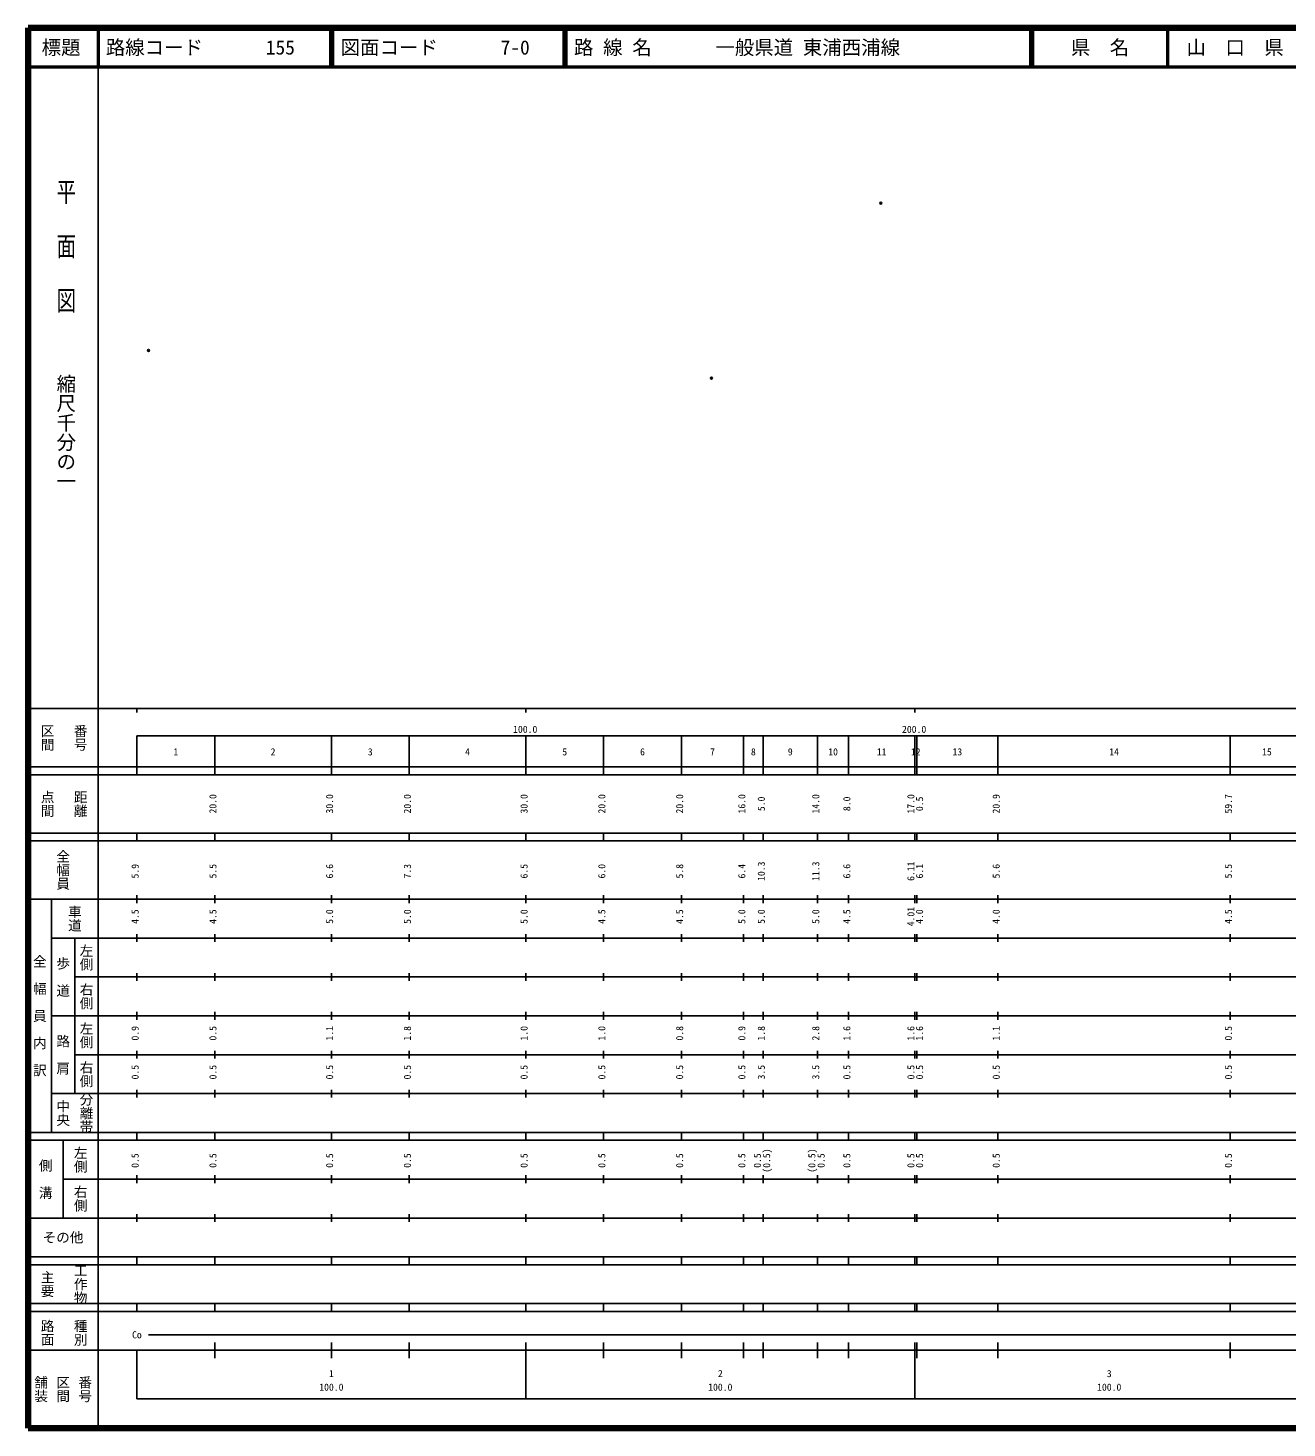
# Model space of a CAD drawing. Units: millimetres on the paper. Extents: x 40 to 680, y 20 to 380.
# Drawn here: x 40 to 363.7, y 20 to 380 of the extents above; entities that cross this region are included whole.
import ezdxf
from ezdxf.enums import TextEntityAlignment as Align

# ---------------------------------------------------------------- set-up
doc = ezdxf.new("R2010")
doc.units = ezdxf.units.MM
doc.header["$PDMODE"] = 32
doc.header["$PDSIZE"] = 0.5
doc.layers.add('M-OTRS', color=6, linetype='Continuous')
doc.layers.add('M-TTL-TXT', color=7, linetype='Continuous')
for name, color, linetype, lineweight in [('M-TTL', 2, 'Continuous', 140), ('M-TTL-BAND', 7, 'Continuous', 25), ('M-TTL-LINE', 7, 'Continuous', 50)]:
    doc.layers.add(name, color=color, linetype=linetype, lineweight=lineweight)
doc.styles.add('@ＭＳ ゴシック', font='')
doc.styles.add('ＭＳ ゴシック', font='')
doc.styles.get('@ＭＳ ゴシック').set_extended_font_data('@MS Gothic')
doc.styles.get('ＭＳ ゴシック').set_extended_font_data('MS Gothic')

msp = doc.modelspace()

# ---------------------------------------------------------------- linework, layer by layer
at = {"layer": 'M-OTRS'}
for p in [(259.273, 334.939), (71.008, 297.092), (215.714, 289.952)]:
    msp.add_point(p, dxfattribs=at)
at = {"layer": 'M-TTL'}
for p, q in [((40, 380), (40, 20)), ((680, 380), (40, 380)), ((40, 20), (680, 20))]:
    msp.add_line(p, q, dxfattribs=at)
at = {"layer": 'M-TTL-BAND'}
for p, q in [((58, 370), (58, 20)), ((40, 205), (579, 205)), ((68, 205), (68, 204)), ((168, 205), (168, 204)), ((268, 205), (268, 204)), ((68, 198), (579, 198)), ((68, 198), (68, 188)), ((88, 188), (88, 198)), ((118, 188), (118, 198)), ((138, 188), (138, 198)), ((168, 188), (168, 198)), ((188, 188), (188, 198)), ((208, 188), (208, 198)), ((224, 188), (224, 198)), ((229, 188), (229, 198)), ((243, 188), (243, 198)), ((251, 188), (251, 198)), ((268, 188), (268, 198)), ((268.5, 188), (268.5, 198)), ((289.4, 188), (289.4, 198)), ((349.1, 188), (349.1, 198)), ((40, 190), (579, 190)), ((40, 188), (579, 188)), ((40, 173), (579, 173)), ((68, 171), (68, 173)), ((88, 171), (88, 173)), ((118, 171), (118, 173)), ((138, 171), (138, 173)), ((168, 171), (168, 173)), ((188, 171), (188, 173)), ((208, 171), (208, 173)), ((224, 171), (224, 173)), ((229, 171), (229, 173)), ((243, 171), (243, 173)), ((251, 171), (251, 173)), ((268, 171), (268, 173)), ((268.5, 171), (268.5, 173)), ((289.4, 171), (289.4, 173)), ((349.1, 171), (349.1, 173)), ((40, 171), (579, 171)), ((40, 156), (579, 156)), ((46, 96), (46, 156)), ((68, 155), (68, 157)), ((88, 155), (88, 157)), ((118, 155), (118, 157)), ((138, 155), (138, 157)), ((168, 155), (168, 157)), ((188, 155), (188, 157)), ((208, 155), (208, 157)), ((224, 155), (224, 157)), ((229, 155), (229, 157)), ((243, 155), (243, 157)), ((251, 155), (251, 157)), ((268, 155), (268, 157)), ((268.5, 155), (268.5, 157)), ((289.4, 155), (289.4, 157)), ((349.1, 155), (349.1, 157)), ((46, 146), (579, 146)), ((52, 146), (52, 106)), ((68, 145), (68, 147)), ((88, 145), (88, 147)), ((118, 145), (118, 147)), ((138, 145), (138, 147)), ((168, 145), (168, 147)), ((188, 145), (188, 147)), ((208, 145), (208, 147)), ((224, 145), (224, 147)), ((229, 145), (229, 147)), ((243, 145), (243, 147)), ((251, 145), (251, 147)), ((268, 145), (268, 147)), ((268.5, 145), (268.5, 147)), ((289.4, 145), (289.4, 147)), ((349.1, 145), (349.1, 147)), ((68, 135), (68, 137)), ((88, 135), (88, 137)), ((118, 135), (118, 137)), ((138, 135), (138, 137)), ((168, 135), (168, 137)), ((188, 135), (188, 137)), ((208, 135), (208, 137)), ((224, 135), (224, 137)), ((229, 135), (229, 137)), ((243, 135), (243, 137)), ((251, 135), (251, 137)), ((268, 135), (268, 137)), ((268.5, 135), (268.5, 137)), ((289.4, 135), (289.4, 137)), ((349.1, 135), (349.1, 137)), ((52, 136), (579, 136)), ((46, 126), (579, 126)), ((68, 125), (68, 127)), ((88, 125), (88, 127)), ((118, 125), (118, 127)), ((138, 125), (138, 127)), ((168, 125), (168, 127)), ((188, 125), (188, 127)), ((208, 125), (208, 127)), ((224, 125), (224, 127)), ((229, 125), (229, 127)), ((243, 125), (243, 127)), ((251, 125), (251, 127)), ((268, 125), (268, 127)), ((268.5, 125), (268.5, 127)), ((289.4, 125), (289.4, 127)), ((349.1, 125), (349.1, 127)), ((52, 116), (579, 116)), ((68, 115), (68, 117)), ((88, 115), (88, 117)), ((118, 115), (118, 117)), ((138, 115), (138, 117)), ((168, 115), (168, 117)), ((188, 115), (188, 117)), ((208, 115), (208, 117)), ((224, 115), (224, 117)), ((229, 115), (229, 117)), ((243, 115), (243, 117)), ((251, 115), (251, 117)), ((268, 115), (268, 117)), ((268.5, 115), (268.5, 117)), ((289.4, 115), (289.4, 117)), ((349.1, 115), (349.1, 117)), ((46, 106), (579, 106)), ((68, 105), (68, 107)), ((88, 105), (88, 107)), ((118, 105), (118, 107)), ((138, 105), (138, 107)), ((168, 105), (168, 107)), ((188, 105), (188, 107)), ((208, 105), (208, 107)), ((224, 105), (224, 107)), ((229, 105), (229, 107)), ((243, 105), (243, 107)), ((251, 105), (251, 107)), ((268, 105), (268, 107)), ((268.5, 105), (268.5, 107)), ((289.4, 105), (289.4, 107)), ((349.1, 105), (349.1, 107)), ((40, 96), (579, 96)), ((40, 94), (579, 94)), ((49, 94), (49, 74)), ((68, 94), (68, 96)), ((88, 94), (88, 96)), ((118, 94), (118, 96)), ((138, 94), (138, 96)), ((168, 94), (168, 96)), ((188, 94), (188, 96)), ((208, 94), (208, 96)), ((224, 94), (224, 96)), ((229, 94), (229, 96)), ((243, 94), (243, 96)), ((251, 94), (251, 96)), ((268, 94), (268, 96)), ((268.5, 94), (268.5, 96)), ((289.4, 94), (289.4, 96)), ((349.1, 94), (349.1, 96)), ((49, 84), (579, 84)), ((68, 83), (68, 85)), ((88, 83), (88, 85)), ((118, 83), (118, 85)), ((138, 83), (138, 85)), ((168, 83), (168, 85)), ((188, 83), (188, 85)), ((208, 83), (208, 85)), ((224, 83), (224, 85)), ((229, 83), (229, 85)), ((243, 83), (243, 85)), ((251, 83), (251, 85)), ((268, 83), (268, 85)), ((268.5, 83), (268.5, 85)), ((289.4, 83), (289.4, 85)), ((349.1, 83), (349.1, 85)), ((40, 74), (579, 74)), ((68, 73), (68, 75)), ((88, 73), (88, 75)), ((118, 73), (118, 75)), ((138, 73), (138, 75)), ((168, 73), (168, 75)), ((188, 73), (188, 75)), ((208, 73), (208, 75)), ((224, 73), (224, 75)), ((229, 73), (229, 75)), ((243, 73), (243, 75)), ((251, 73), (251, 75)), ((268, 73), (268, 75)), ((268.5, 73), (268.5, 75)), ((289.4, 73), (289.4, 75)), ((349.1, 73), (349.1, 75)), ((40, 64), (579, 64)), ((40, 62), (579, 62)), ((68, 62), (68, 64)), ((88, 62), (88, 64)), ((118, 62), (118, 64)), ((138, 62), (138, 64)), ((168, 62), (168, 64)), ((188, 62), (188, 64)), ((208, 62), (208, 64)), ((224, 62), (224, 64)), ((229, 62), (229, 64)), ((243, 62), (243, 64)), ((251, 62), (251, 64)), ((268, 62), (268, 64)), ((268.5, 62), (268.5, 64)), ((289.4, 62), (289.4, 64)), ((349.1, 62), (349.1, 64)), ((40, 52), (579, 52)), ((68, 50), (68, 52)), ((88, 50), (88, 52)), ((118, 50), (118, 52)), ((138, 50), (138, 52)), ((168, 50), (168, 52)), ((188, 50), (188, 52)), ((208, 50), (208, 52)), ((224, 50), (224, 52)), ((229, 50), (229, 52)), ((243, 50), (243, 52)), ((251, 50), (251, 52)), ((268, 50), (268, 52)), ((268.5, 50), (268.5, 52)), ((289.4, 50), (289.4, 52)), ((349.1, 50), (349.1, 52)), ((40, 50), (579, 50)), ((71, 44), (565, 44)), ((40, 40), (579, 40)), ((68, 40), (68, 27.5)), ((88, 38), (88, 42)), ((118, 38), (118, 42)), ((138, 38), (138, 42)), ((168, 27.5), (168, 42)), ((188, 38), (188, 42)), ((208, 38), (208, 42)), ((224, 38), (224, 42)), ((229, 38), (229, 42)), ((243, 38), (243, 42)), ((251, 38), (251, 42)), ((268, 27.5), (268, 42)), ((268.5, 38), (268.5, 42)), ((289.4, 38), (289.4, 42)), ((349.1, 38), (349.1, 42)), ((68, 27.5), (579, 27.5))]:
    msp.add_line(p, q, dxfattribs=at)
at = {"layer": 'M-TTL-LINE'}
for p, q in [((58, 380), (58, 370)), ((117.75, 380), (117.75, 370)), ((118.25, 380), (118.25, 370)), ((177.75, 380), (177.75, 370)), ((178.25, 380), (178.25, 370)), ((297.75, 380), (297.75, 370)), ((298.25, 380), (298.25, 370)), ((333, 380), (333, 370)), ((40, 370), (680, 370))]:
    msp.add_line(p, q, dxfattribs=at)

# ---------------------------------------------------------------- texts
at = {"layer": 'M-TTL-BAND', "style": '@ＭＳ ゴシック', "width": 1.4}
msp.add_text('平  面  図', height=3.666, rotation=270, dxfattribs=at).set_placement((49.777, 306.475), align=Align.MIDDLE_RIGHT)
at = {"layer": 'M-TTL-BAND', "style": '@ＭＳ ゴシック'}
msp.add_text('縮尺千分の一', height=3.666, rotation=270, dxfattribs=at).set_placement((49.777, 261.03), align=Align.MIDDLE_RIGHT)
for s, p in [('区間', (45, 197.5)), ('番号', (53.5, 197.5)), ('点間', (45, 180.5)), ('距離', (53.5, 180.5)), ('全幅員', (49, 163.5)), ('車道', (52, 151)), ('左側', (55, 141)), ('全\u3000幅\u3000員\u3000内\u3000訳', (43, 126)), ('歩\u3000道', (49, 136)), ('右側', (55, 131)), ('左側', (55, 121)), ('路\u3000肩', (49, 116)), ('右側', (55, 111)), ('分離帯', (55, 101)), ('中央', (49, 101)), ('左側', (53.5, 89)), ('側\u3000溝', (44.5, 84)), ('右側', (53.5, 79)), ('工作物', (53.5, 57)), ('主要', (45, 57)), ('路面', (45, 44.5)), ('種別', (53.5, 44.5)), ('舗装', (43.333, 30)), ('区間', (49, 30)), ('番号', (54.667, 30))]:
    msp.add_text(s, height=2.566, rotation=270, dxfattribs=at).set_placement(p, align=Align.MIDDLE_CENTER)
at = {"layer": 'M-TTL-BAND', "style": 'ＭＳ ゴシック'}
for s, p in [('100.0', (167.844, 198.195)), ('200.0', (267.844, 198.195)), ('1', (78, 192.405)), ('2', (103, 192.405)), ('3', (128, 192.405)), ('4', (153, 192.405)), ('5', (178, 192.405)), ('6', (198, 192.405)), ('7', (216, 192.405)), ('8', (226.5, 192.405)), ('9', (236, 192.405)), ('10', (247, 192.405)), ('11', (259.5, 192.405)), ('12', (268.25, 192.405)), ('13', (278.95, 192.405)), ('14', (319.25, 192.405)), ('15', (358.55, 192.405)), ('Co', (68, 42.5)), ('1', (118, 32.523)), ('2', (218, 32.523)), ('3', (318, 32.523)), ('100.0', (118, 29.033)), ('100.0', (218, 29.033)), ('100.0', (318, 29.033))]:
    msp.add_text(s, height=1.833, dxfattribs=at).set_placement(p, align=Align.BOTTOM_CENTER)
for s, p in [('20.0', (89, 180.5)), ('30.0', (119, 180.5)), ('20.0', (139, 180.5)), ('30.0', (169, 180.5)), ('20.0', (189, 180.5)), ('20.0', (209, 180.5)), ('16.0', (225, 180.5)), ('5.0', (230, 180.5)), ('14.0', (244, 180.5)), ('8.0', (252, 180.5)), ('17.0', (268.463, 180.5)), ('0.5', (270.691, 180.5)), ('20.9', (290.4, 180.5)), ('59.7', (350.1, 180.5)), ('5.9', (69, 163.174)), ('5.5', (89, 163.174)), ('6.6', (119, 163.174)), ('7.3', (139, 163.174)), ('6.5', (169, 163.174)), ('6.0', (189, 163.174)), ('5.8', (209, 163.174)), ('6.4', (225, 163.174)), ('10.3', (230, 163.174)), ('11.3', (244, 163.174)), ('6.6', (252, 163.174)), ('6.11', (268.463, 163.174)), ('6.1', (270.691, 163.174)), ('5.6', (290.4, 163.174)), ('5.5', (350.1, 163.174)), ('4.5', (69, 151.5)), ('4.5', (89, 151.5)), ('5.0', (119, 151.5)), ('5.0', (139, 151.5)), ('5.0', (169, 151.5)), ('4.5', (189, 151.5)), ('4.5', (209, 151.5)), ('5.0', (225, 151.5)), ('5.0', (230, 151.5)), ('5.0', (244, 151.5)), ('4.5', (252, 151.5)), ('4.01', (268.463, 151.5)), ('4.0', (270.691, 151.5)), ('4.0', (290.4, 151.5)), ('4.5', (350.1, 151.5)), ('0.9', (69, 121.5)), ('0.5', (89, 121.5)), ('1.1', (119, 121.5)), ('1.8', (139, 121.5)), ('1.0', (169, 121.5)), ('1.0', (189, 121.5)), ('0.8', (209, 121.5)), ('0.9', (225, 121.5)), ('1.8', (230, 121.5)), ('2.8', (244, 121.5)), ('1.6', (252, 121.5)), ('1.6', (268.463, 121.5)), ('1.6', (270.691, 121.5)), ('1.1', (290.4, 121.5)), ('0.5', (350.1, 121.5)), ('0.5', (69, 111.5)), ('0.5', (89, 111.5)), ('0.5', (119, 111.5)), ('0.5', (139, 111.5)), ('0.5', (169, 111.5)), ('0.5', (189, 111.5)), ('0.5', (209, 111.5)), ('0.5', (225, 111.5)), ('3.5', (230, 111.5)), ('3.5', (244, 111.5)), ('0.5', (252, 111.5)), ('0.5', (268.463, 111.5)), ('0.5', (270.691, 111.5)), ('0.5', (290.4, 111.5)), ('0.5', (350.1, 111.5)), ('0.5', (69, 88.764)), ('0.5', (89, 88.764)), ('0.5', (119, 88.764)), ('0.5', (139, 88.764)), ('0.5', (169, 88.764)), ('0.5', (189, 88.764)), ('0.5', (209, 88.764)), ('0.5', (225, 88.764)), ('0.5', (229, 88.764)), ('(0.5)', (231.37, 88.764)), ('(0.5)', (243, 88.764)), ('0.5', (245.37, 88.764)), ('0.5', (252, 88.764)), ('0.5', (268.463, 88.764)), ('0.5', (270.691, 88.764)), ('0.5', (290.4, 88.764)), ('0.5', (350.1, 88.764))]:
    msp.add_text(s, height=1.833, rotation=90, dxfattribs=at).set_placement(p, align=Align.BOTTOM_CENTER)
msp.add_text('その他', height=2.566, dxfattribs=at).set_placement((49, 69), align=Align.MIDDLE_CENTER)
at = {"layer": 'M-TTL-TXT', "style": 'ＭＳ ゴシック'}
for s, p in [('標題', (48.5, 375)), ('県\u3000名', (315.625, 375)), ('山\u3000口\u3000県', (350.375, 375))]:
    msp.add_text(s, height=3.666, dxfattribs=at).set_placement(p, align=Align.MIDDLE_CENTER)
for s, p in [('路線コード', (60, 375)), ('155', (101.142, 375)), ('155', (101.142, 375)), ('図面コード', (120.38, 375)), ('7-0', (161.521, 375)), ('7-0', (161.521, 375)), ('路 線 名', (180.38, 375)), ('一般県道 東浦西浦線', (216.734, 375))]:
    msp.add_text(s, height=3.666, dxfattribs=at).set_placement(p, align=Align.MIDDLE_LEFT)

doc.saveas('drawing.dxf')
